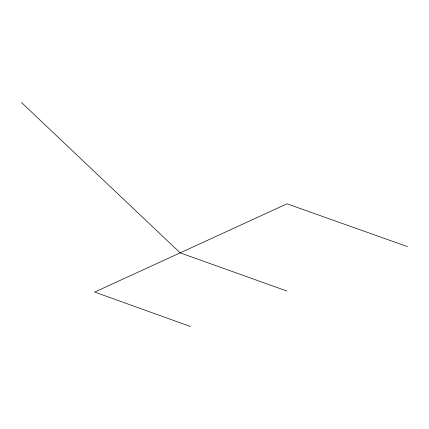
<?xml version="1.0" encoding="UTF-8"?>
<svg xmlns="http://www.w3.org/2000/svg" width="429" height="429" viewBox="0 0 429 429"><rect width="100%" height="100%" fill="white"/><g stroke="black" fill="none" stroke-linecap="round" stroke-linejoin="round"><path stroke-width="0.64" d="M407.55 246.643L287.022 203.818L94.664 292.079L190.524 326.523M286.937 291.039L180.142 252.858L21.45 102.477"/></g></svg>
